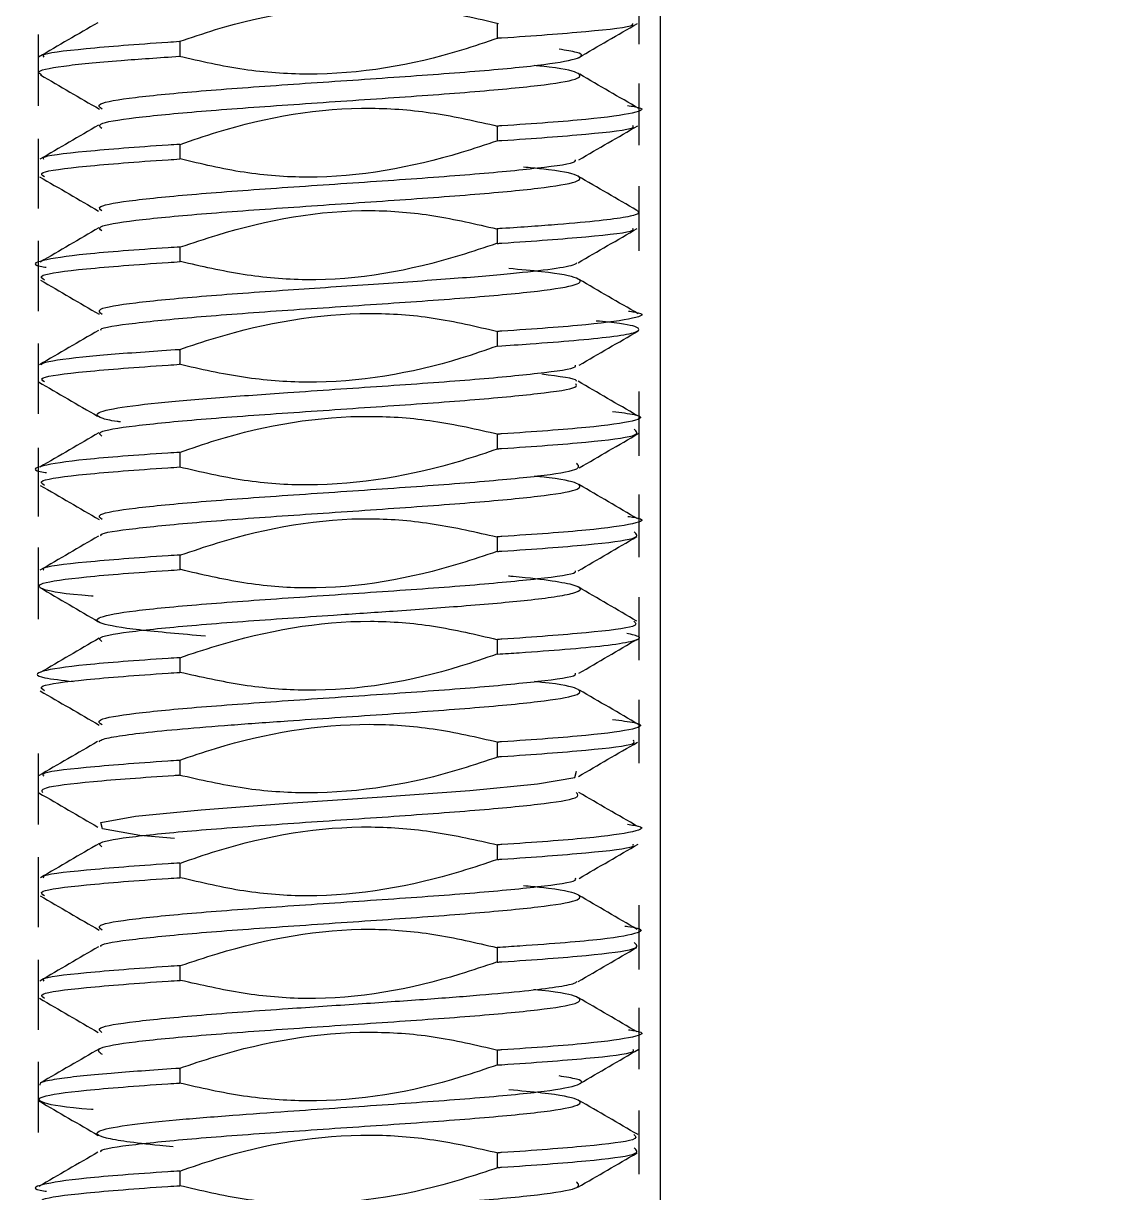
# Model space of a CAD drawing. Header units: millimetres. Extents: x 2 to 1187, y 2 to 839.
# Drawn here: x 168.214 to 169.533, y 436.487 to 437.91 of the extents above; entities that cross this region are included whole.
import ezdxf

# ---------------------------------------------------------------- set-up
doc = ezdxf.new("R2010")
doc.units = ezdxf.units.MM
doc.dimstyles.new('SLDDIMSTYLE0', dxfattribs={"dimtxt": 0.18, "dimasz": 3.302, "dimexe": 0, "dimexo": 0.0625, "dimgap": 0, "dimtad": 0, "dimtih": 1, "dimtoh": 1, "dimdec": 0, "dimrnd": 1e-09, "dimzin": 0, "dimdsep": 46, "dimtxsty": 'Standard', "dimsah": 1, "dimcen": 0.09, "dimadec": 0, "dimazin": 0, "dimtfac": 3.302, "dimtdec": 0, "dimtofl": 0, "dimtmove": 0, "dimatfit": 3, "dimfxl": 1, "dimfrac": 2, "dimtolj": 1, "dimtzin": 0, "dimarcsym": 0})

msp = doc.modelspace()

# ---------------------------------------------------------------- linework, layer by layer
at = {"color": 7, "linetype": 'Continuous', "lineweight": 25}
for p, q in [((168.9898, 435.3766), (168.9898, 440.6203)), ((168.9638, 437.8852), (168.9638, 437.9621)), ((168.7914, 437.8925), (168.7914, 437.9104)), ((168.232, 437.8969), (168.232, 437.8102)), ((168.4044, 437.8882), (168.4044, 437.8704)), ((168.9638, 437.762), (168.9638, 437.8371)), ((168.7914, 437.7676), (168.7914, 437.7854)), ((168.232, 437.7699), (168.232, 437.6852)), ((168.4044, 437.7632), (168.4044, 437.7454)), ((168.9638, 437.6335), (168.9638, 437.7121)), ((168.7914, 437.6426), (168.7914, 437.6604)), ((168.232, 437.6459), (168.232, 437.5603)), ((168.4044, 437.6382), (168.4044, 437.6203)), ((168.7914, 437.5176), (168.7914, 437.5354)), ((168.232, 437.5209), (168.232, 437.4353)), ((168.4044, 437.5132), (168.4044, 437.4954)), ((168.9638, 437.3841), (168.9638, 437.4621)), ((168.7914, 437.3926), (168.7914, 437.4104)), ((168.232, 437.3936), (168.232, 437.3103)), ((168.4044, 437.3882), (168.4044, 437.3704)), ((168.9638, 437.2606), (168.9638, 437.3371)), ((168.7914, 437.2676), (168.7914, 437.2854)), ((168.232, 437.2723), (168.232, 437.1853)), ((168.4044, 437.2632), (168.4044, 437.2454)), ((168.9638, 437.1352), (168.9638, 437.2121)), ((168.7914, 437.1426), (168.7914, 437.1604)), ((168.4044, 437.1382), (168.4044, 437.1204)), ((168.9638, 437.0097), (168.9638, 437.0871)), ((168.7914, 437.0176), (168.7914, 437.0354)), ((168.232, 437.0214), (168.232, 436.9353)), ((168.4044, 437.0132), (168.4044, 436.9954)), ((168.7914, 436.8926), (168.7914, 436.9104)), ((168.232, 436.8953), (168.232, 436.8103)), ((168.4044, 436.8882), (168.4044, 436.8704)), ((168.9638, 436.7585), (168.9638, 436.8371)), ((168.7914, 436.7676), (168.7914, 436.7854)), ((168.232, 436.7705), (168.232, 436.6853)), ((168.4044, 436.7632), (168.4044, 436.7453)), ((168.9638, 436.6373), (168.9638, 436.7121)), ((168.7914, 436.6424), (168.7914, 436.6604)), ((168.232, 436.6464), (168.232, 436.5602)), ((168.4044, 436.6382), (168.4044, 436.6204)), ((168.9638, 436.5095), (168.9638, 436.5871)), ((168.7914, 436.5176), (168.7914, 436.5354)), ((168.4044, 436.5132), (168.4044, 436.4954))]:
    msp.add_line(p, q, dxfattribs=at)
at = {"color": 7, "linetype": 'Continuous', "lineweight": 25, "flags": 128}
msp.add_lwpolyline([(168.398, 436.9179), (168.3557, 436.9219), (168.3101, 436.9297), (168.3082, 436.9375), (168.3505, 436.9454), (168.4304, 436.9532), (168.5359, 436.961), (168.6508, 436.9689), (168.7576, 436.9767), (168.8401, 436.9845), (168.8857, 436.9923), (168.8875, 437.0001), (168.8875, 437.0001)], dxfattribs=at)
at = {"color": 7, "linetype": 'Continuous', "lineweight": 18}
msp.add_circle((179.0979, 455.6266), 42.7508, dxfattribs=at)
at = {"color": 7, "linetype": 'Continuous', "lineweight": 25}
msp.add_arc((179.0979, 455.6266), 56.25, 154.83497, 352.33774, dxfattribs=at)
for points, knots in [([(168.4033, 437.8882), (168.4181, 437.8932), (168.4929, 437.9186), (168.5981, 437.9365), (168.7145, 437.9285), (168.766, 437.9166), (168.7924, 437.9104)], [0, 0, 0, 0, 0.118931, 0.598991, 0.795051, 1, 1, 1, 1]), ([(168.3045, 437.9113), (168.2925, 437.9043), (168.2685, 437.8904), (168.2445, 437.8765), (168.2324, 437.8695)], [0, 0, 0, 0, 0.499732, 1, 1, 1, 1]), ([(168.7917, 437.8926), (168.7933, 437.8927), (168.8351, 437.8953), (168.9038, 437.9007), (168.9574, 437.9065), (168.9563, 437.9097), (168.9561, 437.9104)], [0, 0, 0, 0, 0.016654, 0.455239, 0.893824, 1, 1, 1, 1]), ([(168.8899, 437.8687), (168.9019, 437.8756), (168.9259, 437.8896), (168.9499, 437.9035), (168.9619, 437.9104)], [0, 0, 0, 0, 0.499752, 1, 1, 1, 1]), ([(168.404, 437.8882), (168.3992, 437.8879), (168.3545, 437.885), (168.2853, 437.8794), (168.2347, 437.8735), (168.2379, 437.8702), (168.2386, 437.8695)], [0, 0, 0, 0, 0.049782, 0.469157, 0.888531, 1, 1, 1, 1]), ([(168.7923, 437.8926), (168.7774, 437.8875), (168.7027, 437.8619), (168.5974, 437.8442), (168.4811, 437.8525), (168.4296, 437.8643), (168.4032, 437.8703)], [0, 0, 0, 0, 0.118957, 0.599322, 0.795141, 1, 1, 1, 1]), ([(168.3098, 437.8061), (168.3068, 437.8082), (168.3004, 437.813), (168.3449, 437.8204), (168.4259, 437.8282), (168.5343, 437.836), (168.6522, 437.8439), (168.7617, 437.8517), (168.8468, 437.8595), (168.8919, 437.8673), (168.8988, 437.8738), (168.8745, 437.8777), (168.8664, 437.879)], [0, 0, 0, 0, 0.088786, 0.195976, 0.303166, 0.410357, 0.517566, 0.624774, 0.731982, 0.83919, 0.946397, 1, 1, 1, 1]), ([(168.236, 437.8478), (168.234, 437.8489), (168.2276, 437.8524), (168.255, 437.8583), (168.3203, 437.8648), (168.3791, 437.8687), (168.404, 437.8704)], [0, 0, 0, 0, 0.1430414, 0.4743275, 0.7784267, 1, 1, 1, 1]), ([(168.3095, 437.7826), (168.3073, 437.7843), (168.3019, 437.7887), (168.3453, 437.7957), (168.426, 437.8035), (168.5345, 437.8113), (168.6523, 437.8192), (168.7619, 437.827), (168.8463, 437.8348), (168.8938, 437.8426), (168.8929, 437.8504), (168.8695, 437.8559), (168.8391, 437.8588), (168.836, 437.8591)], [0, 0, 0, 0, 0.069788, 0.171829, 0.27387, 0.375911, 0.477952, 0.579993, 0.682035, 0.784076, 0.886117, 0.988158, 1, 1, 1, 1]), ([(168.2345, 437.8477), (168.2465, 437.8408), (168.2705, 437.8269), (168.2944, 437.813), (168.3064, 437.8061)], [0, 0, 0, 0, 0.500217, 1, 1, 1, 1]), ([(168.9634, 437.8068), (168.9514, 437.8137), (168.9275, 437.8276), (168.9036, 437.8415), (168.8916, 437.8485)], [0, 0, 0, 0, 0.50016, 1, 1, 1, 1]), ([(168.405, 437.7632), (168.4198, 437.7683), (168.4945, 437.794), (168.5998, 437.8122), (168.7151, 437.8027), (168.7658, 437.7912), (168.7915, 437.7854)], [0, 0, 0, 0, 0.119699, 0.603352, 0.798981, 1, 1, 1, 1]), ([(168.9497, 437.8104), (168.9526, 437.81), (168.974, 437.807), (168.9617, 437.8013), (168.9077, 437.7935), (168.835, 437.7882), (168.7931, 437.7855), (168.7915, 437.7854)], [0, 0, 0, 0, 0.048428, 0.361296, 0.674165, 0.987033, 1, 1, 1, 1]), ([(168.3054, 437.7866), (168.2935, 437.7796), (168.2696, 437.7658), (168.2457, 437.7519), (168.2338, 437.745)], [0, 0, 0, 0, 0.499883, 1, 1, 1, 1]), ([(168.7915, 437.7676), (168.7932, 437.7677), (168.8351, 437.7704), (168.9041, 437.7757), (168.9582, 437.7817), (168.9567, 437.7851), (168.9563, 437.786)], [0, 0, 0, 0, 0.017267, 0.442315, 0.867363, 1, 1, 1, 1]), ([(168.8905, 437.7443), (168.9024, 437.7513), (168.9263, 437.7651), (168.9503, 437.779), (168.9622, 437.7859)], [0, 0, 0, 0, 0.499801, 1, 1, 1, 1]), ([(168.4046, 437.7632), (168.3997, 437.7629), (168.3548, 437.76), (168.2858, 437.7545), (168.2354, 437.7487), (168.238, 437.7455), (168.2385, 437.745)], [0, 0, 0, 0, 0.052096, 0.480102, 0.908108, 1, 1, 1, 1]), ([(168.7917, 437.7676), (168.7769, 437.7626), (168.7021, 437.7377), (168.5972, 437.7185), (168.4815, 437.7272), (168.4306, 437.7393), (168.4048, 437.7454)], [0, 0, 0, 0, 0.11956, 0.601817, 0.798062, 1, 1, 1, 1]), ([(168.2394, 437.7237), (168.2369, 437.7254), (168.2304, 437.7297), (168.2841, 437.7366), (168.3548, 437.7422), (168.3997, 437.7451), (168.4045, 437.7454)], [0, 0, 0, 0, 0.237046, 0.596679, 0.956312, 1, 1, 1, 1]), ([(168.3095, 437.6821), (168.3072, 437.6839), (168.3017, 437.6883), (168.3452, 437.6954), (168.426, 437.7032), (168.5346, 437.711), (168.6521, 437.7188), (168.7624, 437.7266), (168.8443, 437.7345), (168.8875, 437.7404), (168.8864, 437.7437), (168.8862, 437.7444)], [0, 0, 0, 0, 0.088777, 0.214126, 0.339475, 0.464824, 0.590173, 0.715523, 0.840872, 0.966221, 1, 1, 1, 1]), ([(168.3094, 437.6577), (168.3073, 437.6594), (168.3021, 437.6637), (168.3454, 437.6707), (168.4262, 437.6785), (168.5348, 437.6863), (168.6525, 437.6942), (168.7621, 437.702), (168.8465, 437.7098), (168.8937, 437.7176), (168.8934, 437.7254), (168.8661, 437.7314), (168.8305, 437.7347), (168.8228, 437.7354)], [0, 0, 0, 0, 0.066802, 0.167396, 0.267992, 0.368587, 0.46917, 0.569753, 0.670335, 0.770917, 0.871499, 0.97208, 1, 1, 1, 1]), ([(168.2336, 437.7237), (168.2455, 437.7167), (168.2695, 437.7029), (168.2934, 437.6889), (168.3054, 437.682)], [0, 0, 0, 0, 0.50028, 1, 1, 1, 1]), ([(168.961, 437.6828), (168.9491, 437.6897), (168.9252, 437.7036), (168.9013, 437.7175), (168.8893, 437.7245)], [0, 0, 0, 0, 0.500215, 1, 1, 1, 1]), ([(168.4053, 437.6383), (168.4201, 437.6432), (168.4949, 437.6683), (168.5997, 437.6879), (168.7146, 437.6779), (168.7649, 437.6662), (168.7903, 437.6603)], [0, 0, 0, 0, 0.120129, 0.604897, 0.800474, 1, 1, 1, 1]), ([(168.9615, 437.6827), (168.9628, 437.6814), (168.9655, 437.6787), (168.9496, 437.6745), (168.9172, 437.6701), (168.8664, 437.6655), (168.8199, 437.6622), (168.793, 437.6605), (168.791, 437.6603)], [0, 0, 0, 0, 0.1782929, 0.3660137, 0.5626664, 0.7682461, 0.9827474, 1, 1, 1, 1]), ([(168.3059, 437.6616), (168.2939, 437.6546), (168.27, 437.6407), (168.2461, 437.6268), (168.2341, 437.6198)], [0, 0, 0, 0, 0.499693, 1, 1, 1, 1]), ([(168.791, 437.6426), (168.7929, 437.6427), (168.8351, 437.6454), (168.9042, 437.6508), (168.958, 437.6567), (168.9566, 437.66), (168.9563, 437.6608)], [0, 0, 0, 0, 0.020449, 0.449757, 0.879063, 1, 1, 1, 1]), ([(168.8896, 437.619), (168.9016, 437.626), (168.9255, 437.6399), (168.9494, 437.6538), (168.9614, 437.6608)], [0, 0, 0, 0, 0.499722, 1, 1, 1, 1]), ([(168.4047, 437.6382), (168.3999, 437.6379), (168.3551, 437.635), (168.2817, 437.6295), (168.2326, 437.6217), (168.2215, 437.6164), (168.241, 437.6137), (168.2415, 437.6137)], [0, 0, 0, 0, 0.0382439, 0.3562207, 0.6741977, 0.992175, 1, 1, 1, 1]), ([(168.7903, 437.6425), (168.7754, 437.6375), (168.7007, 437.6122), (168.5958, 437.593), (168.4809, 437.6031), (168.4307, 437.6146), (168.4054, 437.6204)], [0, 0, 0, 0, 0.1201697, 0.6053343, 0.8008811, 1, 1, 1, 1]), ([(168.2396, 437.5979), (168.2365, 437.5998), (168.2292, 437.6044), (168.284, 437.6116), (168.355, 437.6172), (168.3999, 437.6201), (168.4047, 437.6204)], [0, 0, 0, 0, 0.263527, 0.610757, 0.957988, 1, 1, 1, 1]), ([(168.3097, 437.5562), (168.3069, 437.5584), (168.3007, 437.5631), (168.3452, 437.5704), (168.4263, 437.5782), (168.5314, 437.5858), (168.6391, 437.5929), (168.734, 437.5996), (168.8093, 437.6058), (168.8596, 437.6116), (168.8852, 437.616), (168.8875, 437.6185), (168.8881, 437.6191)], [0, 0, 0, 0, 0.1008106, 0.2248916, 0.3489725, 0.4730419, 0.5853706, 0.691066, 0.7901163, 0.8825105, 0.9682383, 1, 1, 1, 1]), ([(168.3086, 437.5365), (168.3083, 437.537), (168.3064, 437.54), (168.3467, 437.5457), (168.4255, 437.5535), (168.5346, 437.5614), (168.6522, 437.5691), (168.7619, 437.5768), (168.8464, 437.5846), (168.8936, 437.5924), (168.894, 437.6002), (168.8619, 437.6068), (168.8193, 437.6107), (168.8051, 437.612)], [0, 0, 0, 0, 0.017759, 0.121149, 0.224538, 0.327928, 0.43131, 0.534705, 0.638102, 0.7415, 0.844899, 0.948299, 1, 1, 1, 1]), ([(168.2346, 437.5979), (168.2466, 437.591), (168.2705, 437.5771), (168.2944, 437.5632), (168.3063, 437.5563)], [0, 0, 0, 0, 0.500179, 1, 1, 1, 1]), ([(168.9626, 437.557), (168.9506, 437.5639), (168.9267, 437.5778), (168.9027, 437.5917), (168.8908, 437.5987)], [0, 0, 0, 0, 0.5002734, 1, 1, 1, 1]), ([(168.9507, 437.5602), (168.9532, 437.5599), (168.9742, 437.557), (168.9617, 437.5514), (168.9079, 437.5436), (168.8351, 437.5382), (168.7932, 437.5355), (168.7915, 437.5354)], [0, 0, 0, 0, 0.042091, 0.357006, 0.671922, 0.986838, 1, 1, 1, 1]), ([(168.4035, 437.5132), (168.4183, 437.5182), (168.4931, 437.5432), (168.5982, 437.5618), (168.7142, 437.5537), (168.7655, 437.5416), (168.7916, 437.5354)], [0, 0, 0, 0, 0.119202, 0.600079, 0.796406, 1, 1, 1, 1]), ([(168.7914, 437.5176), (168.8049, 437.5185), (168.8393, 437.5208), (168.8879, 437.5246), (168.9324, 437.5291), (168.9615, 437.534), (168.9666, 437.5394), (168.951, 437.5441), (168.9219, 437.5471), (168.9117, 437.5481)], [0, 0, 0, 0, 0.087633, 0.222701, 0.371349, 0.533561, 0.709319, 0.898604, 1, 1, 1, 1]), ([(168.3052, 437.5366), (168.2932, 437.5296), (168.2693, 437.5157), (168.2454, 437.5019), (168.2334, 437.4949)], [0, 0, 0, 0, 0.499822, 1, 1, 1, 1]), ([(168.8909, 437.4943), (168.9028, 437.5013), (168.9267, 437.5151), (168.9506, 437.529), (168.9625, 437.5359)], [0, 0, 0, 0, 0.499897, 1, 1, 1, 1]), ([(168.7914, 437.5176), (168.7766, 437.5125), (168.7019, 437.4867), (168.5966, 437.469), (168.4808, 437.4779), (168.4296, 437.4895), (168.4036, 437.4954)], [0, 0, 0, 0, 0.119328, 0.601494, 0.79705, 1, 1, 1, 1]), ([(168.404, 437.5132), (168.3897, 437.5122), (168.3434, 437.5092), (168.2782, 437.5037), (168.2394, 437.4985), (168.2361, 437.4955), (168.2355, 437.4949)], [0, 0, 0, 0, 0.155229, 0.502278, 0.902623, 1, 1, 1, 1]), ([(168.2394, 437.474), (168.237, 437.4756), (168.2308, 437.4798), (168.2841, 437.4866), (168.3546, 437.4922), (168.3994, 437.4951), (168.4041, 437.4954)], [0, 0, 0, 0, 0.226667, 0.591735, 0.956803, 1, 1, 1, 1]), ([(168.3323, 437.4252), (168.3309, 437.4254), (168.3193, 437.4269), (168.3085, 437.4298), (168.2992, 437.435), (168.3167, 437.4412), (168.372, 437.4483), (168.4484, 437.4548), (168.5433, 437.4616), (168.6522, 437.4689), (168.7625, 437.4767), (168.8443, 437.4845), (168.8875, 437.4904), (168.8865, 437.4937), (168.8862, 437.4944)], [0, 0, 0, 0, 0.008274, 0.067749, 0.12538, 0.234618, 0.336569, 0.431216, 0.518544, 0.631409, 0.744288, 0.857167, 0.970045, 1, 1, 1, 1]), ([(168.8874, 437.4748), (168.8875, 437.475), (168.8887, 437.4778), (168.8662, 437.4806), (168.8453, 437.4832)], [0, 0, 0, 0, 0.073332, 1, 1, 1, 1]), ([(168.9614, 437.4331), (168.9494, 437.44), (168.9254, 437.4539), (168.9015, 437.4678), (168.8895, 437.4747)], [0, 0, 0, 0, 0.500208, 1, 1, 1, 1]), ([(168.2321, 437.474), (168.2441, 437.4671), (168.2681, 437.4532), (168.292, 437.4393), (168.304, 437.4323)], [0, 0, 0, 0, 0.500186, 1, 1, 1, 1]), ([(168.3094, 437.4079), (168.3074, 437.4096), (168.3023, 437.4138), (168.3453, 437.4207), (168.4259, 437.4285), (168.5345, 437.4363), (168.6521, 437.4442), (168.7621, 437.452), (168.845, 437.4598), (168.8902, 437.4664), (168.8876, 437.4704), (168.8867, 437.4718)], [0, 0, 0, 0, 0.077887, 0.200174, 0.322462, 0.444749, 0.567036, 0.689324, 0.811611, 0.933899, 1, 1, 1, 1]), ([(168.4041, 437.3882), (168.4189, 437.3933), (168.4936, 437.419), (168.599, 437.4367), (168.7149, 437.428), (168.7662, 437.4164), (168.7924, 437.4104)], [0, 0, 0, 0, 0.1191907, 0.6007586, 0.7963335, 1, 1, 1, 1]), ([(168.9316, 437.4381), (168.9416, 437.4368), (168.9718, 437.4329), (168.9631, 437.4263), (168.9073, 437.4185), (168.8351, 437.4132), (168.7933, 437.4105), (168.7918, 437.4104)], [0, 0, 0, 0, 0.141317, 0.423951, 0.706585, 0.989219, 1, 1, 1, 1]), ([(168.3058, 437.412), (168.2939, 437.4051), (168.2699, 437.3911), (168.2459, 437.3772), (168.2339, 437.3703)], [0, 0, 0, 0, 0.499771, 1, 1, 1, 1]), ([(168.7918, 437.3926), (168.7933, 437.3927), (168.8351, 437.3954), (168.9061, 437.4007), (168.9674, 437.4085), (168.961, 437.4137), (168.9578, 437.4163)], [0, 0, 0, 0, 0.012433, 0.341622, 0.670811, 1, 1, 1, 1]), ([(168.891, 437.3694), (168.903, 437.3764), (168.927, 437.3903), (168.9511, 437.4042), (168.9631, 437.4112)], [0, 0, 0, 0, 0.499686, 1, 1, 1, 1]), ([(168.7925, 437.3926), (168.7776, 437.3876), (168.7028, 437.3625), (168.5977, 437.3441), (168.4815, 437.3521), (168.4301, 437.3642), (168.4039, 437.3703)], [0, 0, 0, 0, 0.119085, 0.599546, 0.795851, 1, 1, 1, 1]), ([(168.4043, 437.3882), (168.3995, 437.3879), (168.3547, 437.385), (168.2815, 437.3795), (168.2325, 437.3717), (168.2216, 437.3664), (168.2414, 437.3637), (168.242, 437.3636)], [0, 0, 0, 0, 0.038149, 0.355416, 0.672682, 0.989949, 1, 1, 1, 1]), ([(168.3097, 437.3064), (168.3069, 437.3084), (168.3008, 437.3131), (168.345, 437.3204), (168.4259, 437.3282), (168.5344, 437.336), (168.6521, 437.3438), (168.7619, 437.3516), (168.8459, 437.3595), (168.8952, 437.3673), (168.8901, 437.3725), (168.8875, 437.3751)], [0, 0, 0, 0, 0.090373, 0.204077, 0.31778, 0.431483, 0.545187, 0.65889, 0.772593, 0.886297, 1, 1, 1, 1]), ([(168.2396, 437.348), (168.2366, 437.35), (168.2294, 437.3545), (168.2838, 437.3616), (168.3546, 437.3672), (168.3994, 437.3701), (168.4042, 437.3704)], [0, 0, 0, 0, 0.258723, 0.608406, 0.958089, 1, 1, 1, 1]), ([(168.2344, 437.348), (168.2464, 437.3411), (168.2704, 437.3272), (168.2943, 437.3133), (168.3063, 437.3063)], [0, 0, 0, 0, 0.500294, 1, 1, 1, 1]), ([(168.3087, 437.2863), (168.3083, 437.2868), (168.3062, 437.29), (168.3467, 437.2957), (168.4258, 437.3035), (168.5348, 437.3113), (168.6524, 437.3192), (168.762, 437.327), (168.8464, 437.3348), (168.8939, 437.3426), (168.8929, 437.3504), (168.8695, 437.3559), (168.8392, 437.3588), (168.8362, 437.3591)], [0, 0, 0, 0, 0.0226, 0.129865, 0.237131, 0.344396, 0.451661, 0.558927, 0.666192, 0.773457, 0.880722, 0.987988, 1, 1, 1, 1]), ([(168.9624, 437.3071), (168.9504, 437.3141), (168.9265, 437.328), (168.9026, 437.3419), (168.8906, 437.3489)], [0, 0, 0, 0, 0.500221, 1, 1, 1, 1]), ([(168.4055, 437.2633), (168.4203, 437.2683), (168.4951, 437.2937), (168.6001, 437.3127), (168.7149, 437.3026), (168.7652, 437.2911), (168.7906, 437.2853)], [0, 0, 0, 0, 0.12013, 0.605232, 0.800828, 1, 1, 1, 1]), ([(168.9499, 437.3103), (168.9527, 437.3099), (168.9741, 437.3069), (168.9617, 437.3013), (168.9079, 437.2935), (168.8351, 437.2882), (168.793, 437.2855), (168.7911, 437.2854)], [0, 0, 0, 0, 0.046645, 0.359657, 0.672669, 0.985681, 1, 1, 1, 1]), ([(168.7912, 437.2675), (168.793, 437.2677), (168.8351, 437.2704), (168.9062, 437.2757), (168.9674, 437.2835), (168.961, 437.2887), (168.9578, 437.2913)], [0, 0, 0, 0, 0.014806, 0.343204, 0.671602, 1, 1, 1, 1]), ([(168.3053, 437.2863), (168.2934, 437.2793), (168.2695, 437.2654), (168.2457, 437.2516), (168.2337, 437.2446)], [0, 0, 0, 0, 0.499834, 1, 1, 1, 1]), ([(168.8895, 437.244), (168.9014, 437.2509), (168.9253, 437.2648), (168.9492, 437.2787), (168.9611, 437.2856)], [0, 0, 0, 0, 0.499821, 1, 1, 1, 1]), ([(168.4048, 437.2632), (168.3999, 437.2629), (168.3549, 437.26), (168.2857, 437.2545), (168.235, 437.2486), (168.238, 437.2453), (168.2386, 437.2446)], [0, 0, 0, 0, 0.051282, 0.471348, 0.891413, 1, 1, 1, 1]), ([(168.7907, 437.2675), (168.7759, 437.2625), (168.701, 437.2375), (168.5963, 437.2179), (168.4813, 437.2277), (168.4309, 437.2395), (168.4055, 437.2454)], [0, 0, 0, 0, 0.12006, 0.604472, 0.800162, 1, 1, 1, 1]), ([(168.2989, 437.213), (168.2982, 437.2131), (168.2631, 437.2158), (168.2339, 437.221), (168.2279, 437.2288), (168.283, 437.2366), (168.355, 437.2422), (168.3999, 437.2451), (168.4048, 437.2454)], [0, 0, 0, 0, 0.005341, 0.246638, 0.487934, 0.729231, 0.970528, 1, 1, 1, 1]), ([(168.4356, 437.1644), (168.4065, 437.1669), (168.3475, 437.172), (168.3028, 437.1798), (168.3007, 437.1876), (168.3443, 437.1954), (168.4264, 437.2032), (168.5346, 437.211), (168.6523, 437.2188), (168.7626, 437.2266), (168.8442, 437.2345), (168.887, 437.2402), (168.8863, 437.2434), (168.8862, 437.244)], [0, 0, 0, 0, 0.095435, 0.19356, 0.291685, 0.38981, 0.487935, 0.586061, 0.684186, 0.782311, 0.880436, 0.978562, 1, 1, 1, 1]), ([(168.3094, 437.1578), (168.3074, 437.1595), (168.3023, 437.1638), (168.3454, 437.1707), (168.426, 437.1785), (168.5162, 437.185), (168.5972, 437.1905), (168.6704, 437.1954), (168.755, 437.2015), (168.821, 437.2073), (168.8629, 437.2125), (168.8858, 437.2169), (168.8951, 437.2215), (168.8878, 437.2264), (168.8594, 437.2316), (168.83, 437.2353), (168.8066, 437.2373), (168.8047, 437.2375)], [0, 0, 0, 0, 0.063261, 0.161168, 0.259075, 0.356926, 0.404527, 0.466572, 0.543011, 0.633778, 0.684774, 0.739383, 0.797602, 0.859428, 0.924857, 0.993888, 1, 1, 1, 1]), ([(168.2337, 437.2237), (168.2457, 437.2167), (168.2696, 437.2028), (168.2935, 437.1889), (168.3054, 437.182)], [0, 0, 0, 0, 0.500198, 1, 1, 1, 1]), ([(168.961, 437.1827), (168.9491, 437.1897), (168.9252, 437.2035), (168.9013, 437.2174), (168.8894, 437.2244)], [0, 0, 0, 0, 0.500202, 1, 1, 1, 1]), ([(168.4043, 437.1382), (168.4192, 437.1432), (168.494, 437.1681), (168.5989, 437.1875), (168.7143, 437.1784), (168.7651, 437.1664), (168.7907, 437.1604)], [0, 0, 0, 0, 0.119704, 0.60255, 0.798709, 1, 1, 1, 1]), ([(168.9573, 437.1827), (168.9597, 437.1806), (168.9649, 437.1759), (168.906, 437.1686), (168.8351, 437.1632), (168.793, 437.1605), (168.7912, 437.1604)], [0, 0, 0, 0, 0.284679, 0.634344, 0.984009, 1, 1, 1, 1]), ([(168.306, 437.1618), (168.294, 437.1548), (168.2701, 437.1409), (168.2461, 437.127), (168.2341, 437.12)], [0, 0, 0, 0, 0.499684, 1, 1, 1, 1]), ([(168.7911, 437.1425), (168.8001, 437.1431), (168.8302, 437.1451), (168.8772, 437.1486), (168.9255, 437.1531), (168.9578, 437.1582), (168.9695, 437.1631), (168.9551, 437.1664), (168.9487, 437.1678)], [0, 0, 0, 0, 0.069527, 0.232889, 0.413765, 0.612133, 0.827968, 1, 1, 1, 1]), ([(168.8902, 437.1192), (168.9022, 437.1261), (168.9261, 437.1401), (168.9501, 437.154), (168.962, 437.1609)], [0, 0, 0, 0, 0.499761, 1, 1, 1, 1]), ([(168.4043, 437.1382), (168.3996, 437.1379), (168.3548, 437.135), (168.2823, 437.1295), (168.23, 437.1217), (168.2262, 437.1149), (168.2612, 437.1107), (168.2744, 437.1092)], [0, 0, 0, 0, 0.031968, 0.300578, 0.569189, 0.837801, 1, 1, 1, 1]), ([(168.7906, 437.1425), (168.7758, 437.1375), (168.7011, 437.1118), (168.5959, 437.0935), (168.4807, 437.1032), (168.4301, 437.1146), (168.4045, 437.1204)], [0, 0, 0, 0, 0.119836, 0.603995, 0.799659, 1, 1, 1, 1]), ([(168.2397, 437.0978), (168.2364, 437.0998), (168.229, 437.1044), (168.2838, 437.1116), (168.3548, 437.1171), (168.3996, 437.12), (168.4044, 437.1204)], [0, 0, 0, 0, 0.266449, 0.612533, 0.958618, 1, 1, 1, 1]), ([(168.3097, 437.0563), (168.3068, 437.0584), (168.3005, 437.0632), (168.3451, 437.0705), (168.4262, 437.0783), (168.5347, 437.086), (168.6523, 437.0938), (168.7627, 437.1016), (168.8444, 437.1095), (168.8874, 437.1153), (168.8864, 437.1186), (168.8862, 437.1192)], [0, 0, 0, 0, 0.102562, 0.226398, 0.350233, 0.474048, 0.59787, 0.721691, 0.845513, 0.969334, 1, 1, 1, 1]), ([(168.3061, 437.0359), (168.3065, 437.0366), (168.308, 437.0388), (168.3257, 437.0424), (168.3586, 437.047), (168.4063, 437.0516), (168.4661, 437.0564), (168.5484, 437.0623), (168.6521, 437.0691), (168.7617, 437.0769), (168.8462, 437.0848), (168.8938, 437.0926), (168.8929, 437.1004), (168.8696, 437.1059), (168.8393, 437.1088), (168.8363, 437.1091)], [0, 0, 0, 0, 0.028486, 0.088687, 0.15079, 0.214794, 0.280697, 0.348501, 0.455072, 0.561662, 0.668252, 0.774842, 0.881432, 0.988022, 1, 1, 1, 1]), ([(168.2343, 437.0978), (168.2463, 437.0909), (168.2702, 437.077), (168.2942, 437.0631), (168.3062, 437.0561)], [0, 0, 0, 0, 0.500211, 1, 1, 1, 1]), ([(168.9632, 437.0569), (168.9512, 437.0639), (168.9272, 437.0778), (168.9032, 437.0917), (168.8912, 437.0987)], [0, 0, 0, 0, 0.500305, 1, 1, 1, 1]), ([(168.9315, 437.0631), (168.9416, 437.0618), (168.9718, 437.0579), (168.9632, 437.0514), (168.9073, 437.0436), (168.8351, 437.0383), (168.7933, 437.0356), (168.7918, 437.0355)], [0, 0, 0, 0, 0.141339, 0.424018, 0.706698, 0.989379, 1, 1, 1, 1]), ([(168.4034, 437.0132), (168.4182, 437.0182), (168.4929, 437.0437), (168.5982, 437.0615), (168.7145, 437.0534), (168.7661, 437.0415), (168.7925, 437.0354)], [0, 0, 0, 0, 0.118929, 0.59905, 0.795025, 1, 1, 1, 1]), ([(168.3041, 437.036), (168.2921, 437.0291), (168.2682, 437.0152), (168.2442, 437.0013), (168.2322, 436.9944)], [0, 0, 0, 0, 0.49983, 1, 1, 1, 1]), ([(168.7918, 437.0176), (168.7933, 437.0177), (168.835, 437.0204), (168.905, 437.0257), (168.9611, 437.0323), (168.9579, 437.0363), (168.9568, 437.0377)], [0, 0, 0, 0, 0.014586, 0.402515, 0.790445, 1, 1, 1, 1]), ([(168.8899, 436.9937), (168.9019, 437.0006), (168.9258, 437.0145), (168.9498, 437.0284), (168.9617, 437.0353)], [0, 0, 0, 0, 0.499829, 1, 1, 1, 1]), ([(168.404, 437.0132), (168.3992, 437.0129), (168.3545, 437.01), (168.2852, 437.0044), (168.2345, 436.9985), (168.2379, 436.9951), (168.2386, 436.9944)], [0, 0, 0, 0, 0.049395, 0.46487, 0.880343, 1, 1, 1, 1]), ([(168.7924, 437.0176), (168.7775, 437.0125), (168.7028, 436.987), (168.5975, 436.9693), (168.4812, 436.9774), (168.4296, 436.9893), (168.4033, 436.9953)], [0, 0, 0, 0, 0.118936, 0.599142, 0.795049, 1, 1, 1, 1]), ([(168.2375, 436.9737), (168.2362, 436.9757), (168.2332, 436.9804), (168.2924, 436.9875), (168.3611, 436.9926), (168.4017, 436.9952), (168.404, 436.9954)], [0, 0, 0, 0, 0.2871609, 0.636759, 0.979995, 1, 1, 1, 1]), ([(168.2328, 436.9736), (168.2448, 436.9667), (168.2688, 436.9528), (168.2927, 436.9389), (168.3047, 436.932)], [0, 0, 0, 0, 0.500194, 1, 1, 1, 1]), ([(168.3093, 436.9081), (168.3075, 436.9097), (168.3026, 436.9139), (168.3454, 436.9207), (168.426, 436.9285), (168.5346, 436.9363), (168.6522, 436.9442), (168.7621, 436.952), (168.8457, 436.9598), (168.8937, 436.9672), (168.8893, 436.9721), (168.8873, 436.9743)], [0, 0, 0, 0, 0.072837, 0.190829, 0.308822, 0.426814, 0.544806, 0.662799, 0.780791, 0.898784, 1, 1, 1, 1]), ([(168.9622, 436.9326), (168.9502, 436.9396), (168.9263, 436.9534), (168.9024, 436.9673), (168.8905, 436.9742)], [0, 0, 0, 0, 0.50012, 1, 1, 1, 1]), ([(168.9496, 436.9354), (168.9525, 436.935), (168.974, 436.932), (168.9617, 436.9263), (168.9078, 436.9185), (168.835, 436.9132), (168.7931, 436.9105), (168.7914, 436.9104)], [0, 0, 0, 0, 0.0488608, 0.3615213, 0.6741819, 0.9868425, 1, 1, 1, 1]), ([(168.4051, 436.8882), (168.4199, 436.8933), (168.4946, 436.919), (168.5999, 436.9372), (168.7151, 436.9276), (168.7658, 436.9162), (168.7914, 436.9104)], [0, 0, 0, 0, 0.1197781, 0.6037246, 0.7993759, 1, 1, 1, 1]), ([(168.3064, 436.9121), (168.2944, 436.9051), (168.2705, 436.8912), (168.2466, 436.8773), (168.2346, 436.8704)], [0, 0, 0, 0, 0.499804, 1, 1, 1, 1]), ([(168.7915, 436.8926), (168.7932, 436.8927), (168.8351, 436.8954), (168.9044, 436.9007), (168.9588, 436.9068), (168.9569, 436.9104), (168.9564, 436.9113)], [0, 0, 0, 0, 0.017192, 0.434029, 0.850867, 1, 1, 1, 1]), ([(168.8909, 436.8696), (168.9028, 436.8765), (168.9268, 436.8905), (168.9508, 436.9044), (168.9628, 436.9113)], [0, 0, 0, 0, 0.499701, 1, 1, 1, 1]), ([(168.7916, 436.8926), (168.7767, 436.8876), (168.7019, 436.8627), (168.597, 436.8434), (168.4815, 436.8523), (168.4307, 436.8643), (168.405, 436.8704)], [0, 0, 0, 0, 0.119642, 0.602231, 0.798433, 1, 1, 1, 1]), ([(168.4046, 436.8882), (168.3997, 436.8879), (168.3548, 436.885), (168.2861, 436.8795), (168.2359, 436.8738), (168.2381, 436.8708), (168.2384, 436.8704)], [0, 0, 0, 0, 0.05338, 0.491406, 0.929432, 1, 1, 1, 1]), ([(168.2395, 436.8483), (168.2367, 436.8502), (168.2298, 436.8546), (168.284, 436.8616), (168.3548, 436.8672), (168.3997, 436.8701), (168.4046, 436.8704)], [0, 0, 0, 0, 0.2494572, 0.6032091, 0.956961, 1, 1, 1, 1]), ([(168.3096, 436.8066), (168.307, 436.8086), (168.3012, 436.8132), (168.3451, 436.8204), (168.426, 436.8282), (168.5346, 436.836), (168.6521, 436.8438), (168.7624, 436.8516), (168.8444, 436.8595), (168.8879, 436.8655), (168.8866, 436.8689), (168.8863, 436.8697)], [0, 0, 0, 0, 0.094248, 0.218162, 0.342076, 0.465989, 0.589903, 0.713817, 0.837731, 0.961644, 1, 1, 1, 1]), ([(168.2342, 436.8483), (168.2462, 436.8414), (168.2701, 436.8275), (168.2941, 436.8135), (168.306, 436.8066)], [0, 0, 0, 0, 0.500309, 1, 1, 1, 1]), ([(168.3087, 436.7862), (168.3083, 436.7868), (168.3062, 436.7899), (168.3467, 436.7957), (168.4258, 436.8035), (168.5349, 436.8113), (168.6525, 436.8192), (168.7622, 436.827), (168.8465, 436.8348), (168.8937, 436.8426), (168.8934, 436.8504), (168.8661, 436.8564), (168.8305, 436.8597), (168.8228, 436.8604)], [0, 0, 0, 0, 0.022201, 0.127605, 0.23301, 0.338415, 0.443806, 0.549196, 0.654586, 0.759976, 0.865365, 0.970754, 1, 1, 1, 1]), ([(168.9616, 436.8074), (168.9496, 436.8144), (168.9257, 436.8283), (168.9018, 436.8422), (168.8898, 436.8492)], [0, 0, 0, 0, 0.500273, 1, 1, 1, 1]), ([(168.4052, 436.7633), (168.42, 436.7682), (168.4948, 436.7933), (168.5996, 436.8129), (168.7146, 436.803), (168.7649, 436.7913), (168.7903, 436.7853)], [0, 0, 0, 0, 0.120093, 0.604673, 0.800305, 1, 1, 1, 1]), ([(168.9464, 436.8114), (168.9477, 436.8113), (168.9702, 436.8085), (168.9672, 436.8032), (168.9331, 436.7966), (168.8754, 436.7912), (168.8307, 436.7879), (168.8003, 436.7859), (168.791, 436.7853)], [0, 0, 0, 0, 0.018211, 0.31248, 0.615857, 0.771764, 0.929982, 1, 1, 1, 1]), ([(168.791, 436.7676), (168.7929, 436.7677), (168.8351, 436.7704), (168.9064, 436.7758), (168.9675, 436.7836), (168.961, 436.7888), (168.9577, 436.7914)], [0, 0, 0, 0, 0.015656, 0.343772, 0.671886, 1, 1, 1, 1]), ([(168.3054, 436.7863), (168.2935, 436.7794), (168.2695, 436.7654), (168.2456, 436.7516), (168.2337, 436.7446)], [0, 0, 0, 0, 0.499749, 1, 1, 1, 1]), ([(168.8894, 436.7439), (168.9013, 436.7508), (168.9252, 436.7647), (168.9491, 436.7786), (168.961, 436.7855)], [0, 0, 0, 0, 0.499801, 1, 1, 1, 1]), ([(168.4046, 436.7632), (168.3998, 436.7629), (168.3549, 436.76), (168.2857, 436.7545), (168.2349, 436.7486), (168.238, 436.7453), (168.2386, 436.7446)], [0, 0, 0, 0, 0.050352, 0.469897, 0.889444, 1, 1, 1, 1]), ([(168.7903, 436.7675), (168.7754, 436.7625), (168.7007, 436.7372), (168.5957, 436.718), (168.4809, 436.7281), (168.4306, 436.7396), (168.4053, 436.7454)], [0, 0, 0, 0, 0.120151, 0.605293, 0.800866, 1, 1, 1, 1]), ([(168.2395, 436.7235), (168.2368, 436.7252), (168.2302, 436.7296), (168.2842, 436.7366), (168.355, 436.7422), (168.3999, 436.7451), (168.4047, 436.7454)], [0, 0, 0, 0, 0.242305, 0.599575, 0.956846, 1, 1, 1, 1]), ([(168.3101, 436.6551), (168.3063, 436.6577), (168.2987, 436.6629), (168.3446, 436.6707), (168.426, 436.6785), (168.5344, 436.6864), (168.6522, 436.6941), (168.7619, 436.7018), (168.8463, 436.7096), (168.8938, 436.7174), (168.8929, 436.7253), (168.8693, 436.7308), (168.8388, 436.7337), (168.8355, 436.734)], [0, 0, 0, 0, 0.098805, 0.197609, 0.296414, 0.395219, 0.494001, 0.592816, 0.691633, 0.790451, 0.88927, 0.98809, 1, 1, 1, 1]), ([(168.3095, 436.682), (168.3072, 436.6839), (168.3016, 436.6883), (168.3453, 436.6954), (168.4262, 436.7032), (168.5256, 436.7104), (168.6205, 436.7167), (168.7012, 436.7222), (168.7707, 436.7275), (168.8258, 436.7325), (168.8638, 436.7373), (168.8846, 436.7411), (168.8875, 436.7433), (168.8884, 436.744)], [0, 0, 0, 0, 0.090347, 0.216088, 0.341829, 0.467555, 0.560844, 0.650126, 0.735398, 0.816656, 0.893897, 0.967118, 1, 1, 1, 1]), ([(168.2335, 436.7236), (168.2454, 436.7166), (168.2693, 436.7028), (168.2932, 436.6889), (168.3051, 436.682)], [0, 0, 0, 0, 0.500116, 1, 1, 1, 1]), ([(168.9616, 436.6826), (168.9497, 436.6895), (168.9258, 436.7034), (168.9019, 436.7173), (168.89, 436.7242)], [0, 0, 0, 0, 0.5001758, 1, 1, 1, 1]), ([(168.4034, 436.6382), (168.4182, 436.6432), (168.493, 436.6683), (168.5981, 436.6867), (168.7142, 436.6787), (168.7656, 436.6666), (168.7917, 436.6604)], [0, 0, 0, 0, 0.119133, 0.599763, 0.796082, 1, 1, 1, 1]), ([(168.9507, 436.6853), (168.9532, 436.6849), (168.9742, 436.682), (168.9617, 436.6764), (168.9078, 436.6686), (168.8351, 436.6632), (168.7932, 436.6605), (168.7915, 436.6604)], [0, 0, 0, 0, 0.042519, 0.357383, 0.672248, 0.987114, 1, 1, 1, 1]), ([(168.3065, 436.6622), (168.2946, 436.6553), (168.2706, 436.6414), (168.2467, 436.6275), (168.2347, 436.6205)], [0, 0, 0, 0, 0.499749, 1, 1, 1, 1]), ([(168.7915, 436.6424), (168.7932, 436.6425), (168.8351, 436.6452), (168.9045, 436.6505), (168.959, 436.6567), (168.957, 436.6603), (168.9564, 436.6612)], [0, 0, 0, 0, 0.017222, 0.431689, 0.84616, 1, 1, 1, 1]), ([(168.8915, 436.6198), (168.9034, 436.6267), (168.9274, 436.6406), (168.9513, 436.6545), (168.9633, 436.6615)], [0, 0, 0, 0, 0.499815, 1, 1, 1, 1]), ([(168.404, 436.6382), (168.4025, 436.6381), (168.3715, 436.6361), (168.3101, 436.6317), (168.2575, 436.6261), (168.2339, 436.6214), (168.234, 436.619), (168.234, 436.618)], [0, 0, 0, 0, 0.014483, 0.297805, 0.650276, 0.853366, 1, 1, 1, 1]), ([(168.7916, 436.6426), (168.7767, 436.6375), (168.702, 436.6117), (168.5967, 436.594), (168.4808, 436.6028), (168.4296, 436.6144), (168.4035, 436.6204)], [0, 0, 0, 0, 0.119249, 0.601076, 0.796638, 1, 1, 1, 1]), ([(168.2987, 436.588), (168.2981, 436.5881), (168.2632, 436.5907), (168.234, 436.596), (168.2278, 436.6038), (168.2828, 436.6116), (168.3546, 436.6172), (168.3993, 436.6201), (168.404, 436.6204)], [0, 0, 0, 0, 0.00428, 0.246061, 0.487843, 0.729626, 0.971408, 1, 1, 1, 1]), ([(168.3961, 436.5429), (168.3906, 436.5433), (168.3673, 436.5454), (168.3387, 436.5489), (168.3128, 436.5533), (168.3021, 436.5576), (168.3047, 436.5628), (168.3331, 436.5688), (168.3938, 436.5753), (168.4639, 436.5809), (168.5494, 436.587), (168.6524, 436.5939), (168.7618, 436.6017), (168.8469, 436.6095), (168.8919, 436.6173), (168.8988, 436.6238), (168.8744, 436.6277), (168.8663, 436.629)], [0, 0, 0, 0, 0.0167718, 0.0710385, 0.1228056, 0.1720714, 0.2188346, 0.3044797, 0.3802131, 0.4459995, 0.5018081, 0.5923734, 0.6829577, 0.7735416, 0.8641252, 0.9547085, 1, 1, 1, 1]), ([(168.3087, 436.5361), (168.3082, 436.5367), (168.306, 436.5399), (168.3465, 436.5457), (168.4256, 436.5535), (168.5345, 436.5613), (168.6522, 436.5692), (168.7618, 436.577), (168.8463, 436.5848), (168.8935, 436.5926), (168.894, 436.6004), (168.8621, 436.6069), (168.8195, 436.6108), (168.8053, 436.6121)], [0, 0, 0, 0, 0.023794, 0.126553, 0.229311, 0.33207, 0.434828, 0.537587, 0.640345, 0.743104, 0.845862, 0.948621, 1, 1, 1, 1]), ([(168.2329, 436.5984), (168.2449, 436.5915), (168.2689, 436.5776), (168.293, 436.5636), (168.305, 436.5567)], [0, 0, 0, 0, 0.500269, 1, 1, 1, 1]), ([(168.9625, 436.5576), (168.9505, 436.5645), (168.9265, 436.5784), (168.9024, 436.5924), (168.8904, 436.5993)], [0, 0, 0, 0, 0.500269, 1, 1, 1, 1]), ([(168.4043, 436.5132), (168.4191, 436.5183), (168.4938, 436.544), (168.5991, 436.5618), (168.715, 436.5529), (168.7662, 436.5413), (168.7923, 436.5354)], [0, 0, 0, 0, 0.119266, 0.601166, 0.796726, 1, 1, 1, 1]), ([(168.9574, 436.5576), (168.9596, 436.5555), (168.9646, 436.5508), (168.9057, 436.5435), (168.8351, 436.5382), (168.7933, 436.5355), (168.7917, 436.5354)], [0, 0, 0, 0, 0.281843, 0.634135, 0.986427, 1, 1, 1, 1]), ([(168.3044, 436.5361), (168.2925, 436.5292), (168.2685, 436.5152), (168.2446, 436.5013), (168.2326, 436.4944)], [0, 0, 0, 0, 0.499799, 1, 1, 1, 1]), ([(168.7918, 436.5176), (168.7933, 436.5177), (168.8351, 436.5204), (168.9061, 436.5257), (168.9674, 436.5335), (168.961, 436.5387), (168.9578, 436.5413)], [0, 0, 0, 0, 0.012521, 0.341681, 0.67084, 1, 1, 1, 1]), ([(168.8893, 436.4936), (168.9013, 436.5005), (168.9253, 436.5144), (168.9493, 436.5283), (168.9613, 436.5353)], [0, 0, 0, 0, 0.499728, 1, 1, 1, 1]), ([(168.4043, 436.5132), (168.3995, 436.5129), (168.3547, 436.51), (168.2815, 436.5045), (168.2325, 436.4967), (168.2216, 436.4914), (168.2414, 436.4887), (168.242, 436.4886)], [0, 0, 0, 0, 0.038223, 0.355358, 0.672494, 0.989629, 1, 1, 1, 1]), ([(168.7924, 436.5176), (168.7776, 436.5126), (168.7027, 436.4875), (168.5977, 436.469), (168.4816, 436.4771), (168.4302, 436.4892), (168.4041, 436.4954)], [0, 0, 0, 0, 0.119148, 0.599828, 0.796151, 1, 1, 1, 1]), ([(168.2396, 436.473), (168.2366, 436.475), (168.2294, 436.4795), (168.2838, 436.4866), (168.3546, 436.4922), (168.3995, 436.4951), (168.4043, 436.4954)], [0, 0, 0, 0, 0.2587865, 0.6083908, 0.957995, 1, 1, 1, 1]), ([(168.3097, 436.4315), (168.307, 436.4335), (168.3009, 436.4381), (168.345, 436.4454), (168.4259, 436.4532), (168.5344, 436.461), (168.6521, 436.4688), (168.7619, 436.4766), (168.8459, 436.4845), (168.8952, 436.4923), (168.8901, 436.4975), (168.8875, 436.5001)], [0, 0, 0, 0, 0.0893286, 0.2031625, 0.3169965, 0.4308304, 0.5446643, 0.6584982, 0.7723322, 0.8861661, 1, 1, 1, 1])]:
    msp.add_open_spline(points, degree=3, knots=knots, dxfattribs=at)

# ---------------------------------------------------------------- leaders
at = {"color": 7, "linetype": 'Continuous', "lineweight": 0}
msp.add_leader([(179.0979, 455.6266), (86.4608, 427.5134)], dimstyle='SLDDIMSTYLE0', dxfattribs=at)

doc.saveas('drawing.dxf')
